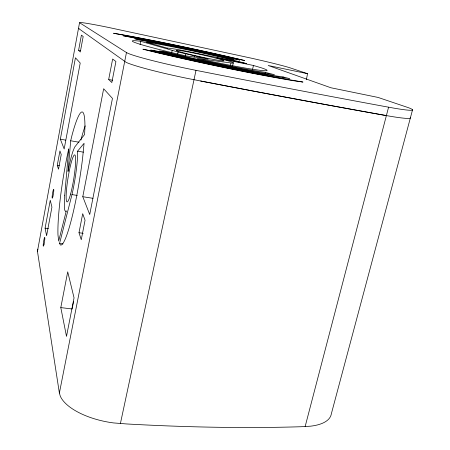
<?xml version="1.0" encoding="UTF-8"?>
<svg xmlns="http://www.w3.org/2000/svg" width="450" height="450" viewBox="0 0 450 450"><rect width="100%" height="100%" fill="white"/><g stroke="black" fill="none" stroke-linecap="round" stroke-linejoin="round"><path stroke-width="0.67" d="M412.549 109.783L331.341 413.82A60.863 23.991 16 0 1 310.438 426.189L300.932 426.735A719.303 166.444 8.7 0 1 126.653 423.956L113.563 422.927A51.936 22.961 11.1 0 1 60.317 396.202L59.383 393.058L37.451 251.314L37.541 250.003A34.768 10.164 10.2 0 1 37.958 249.148M70.678 140.771L68.062 171.428L68.124 171.062A33.474 4.072 -80.8 0 1 73.108 150.851L74.655 147.122L84.594 134.511L84.926 127.603A67.399 8.218 -80.8 0 0 72.017 135.259L70.678 140.771L78.975 142.211M37.451 251.314L79.566 22.579A36.692 1.406 12.1 0 1 108.371 27.411L250.909 58.078A46.547 1.794 12.5 0 1 289.434 67.624L307.536 73.682L306.377 79.718M60.356 139.196L75.442 57.797L80.212 63.034L64.17 148.978L60.356 139.196L65.734 140.13M45.09 228.167L50.259 200.289L51.93 207.118L46.592 235.761L45.09 228.167L48.437 228.651M78.587 50.338L81.411 35.145L83.183 36.501L80.297 51.992L78.587 50.338L80.522 50.726M57.262 165.33L59.934 150.936L61.239 154.53L58.506 169.194L57.262 165.33L59.304 165.667M60.801 307.592L67.708 271.834L74.053 297.855L66.499 336.403L60.801 307.592L72.101 308.981L73.581 301.444M82.783 196.712L103.652 88.746L112.455 98.404L89.724 214.515L82.783 196.712L93.004 198.321M108.675 79.481L112.646 59.023L115.926 61.532L111.831 82.536L108.675 79.481L112.708 80.263M78.998 232.729L82.693 213.705L85.056 220.23L81.259 239.726L78.998 232.729L83.16 233.336M59.383 393.058L126.456 52.543L79.689 22.787M140.091 44.646L140.631 41.282A69.036 3.189 12.3 0 0 170.021 52.178L185.766 55.867L208.024 58.905L178.099 52.048L140.754 41.304M171.63 52.982L172.159 50.428M177.694 53.977L178.099 52.048M185.259 55.873L185.664 53.938M194.04 57.251L194.316 55.952M120.397 423.574L196.009 70.346L202.629 71.657A763.661 23.13 11.9 0 0 384.289 106.403L393.958 108.146A65.509 3.448 12.8 0 0 408.482 107.707L378.146 97.453L330.896 87.761L268.178 65.498L307.536 73.682M230.411 65.498L230.974 62.972A34.284 1.581 12.3 0 0 220.731 58.849L216.917 57.909L253.457 65.481L261.248 67.793A69.036 3.189 12.3 0 1 207.023 60.57L197.336 58.438L230.974 62.972M232.543 66.184L233.241 63.056M252.562 69.407L253.457 65.481M265.072 73.693L265.371 72.377L274.421 74.706L267.21 73.642A93.246 4.32 12.3 0 1 171.186 53.921L159.429 51.069L164.576 51.643L174.864 54.135A82.395 3.814 12.3 0 0 258.952 71.421L265.371 72.377M282.763 78.272L283.078 76.939L289.738 78.654L281.227 77.422A111.33 5.169 12.3 0 1 164.863 53.55L150.621 50.091L154.468 50.518L167.625 53.713A103.511 4.804 12.3 0 0 275.124 75.78L283.078 76.939M80.972 140.012L81.731 136.963A67.191 8.966 -80.8 0 1 85.168 125.888M59.557 243.444L71.977 194.602A33.474 4.072 -80.8 0 0 77.659 153.765L77.597 151.166L84.071 143.303L82.631 157.911A67.399 8.218 -80.8 0 1 60.407 244.986L59.557 243.444L62.972 243.928M305.134 426.583L388.581 107.19M71.977 194.602L77.276 195.435M77.597 151.166L83.475 152.173M79.031 28.316A36.647 1.643 12.1 0 0 78.486 28.423L126.203 62.381A56.222 3.915 12.2 0 0 186.722 78.266L200.616 81A762.474 27.034 11.8 0 0 382.095 114.834L391.764 116.516A65.385 4.027 12.9 0 0 410.423 117.754M386.37 115.588L382.078 114.829A762.441 27.034 11.8 0 1 200.604 80.994M196.009 70.346L188.719 68.873A56.34 3.353 12.2 0 1 127.991 53.314L126.456 52.543M64.727 195.227L64.322 206.994L64.772 210.296L65.644 211.477L66.296 210.915L58.663 241.088L57.977 234.906A67.399 8.218 -80.8 0 1 68.709 148.882L64.727 195.227M167.22 48.122L146.604 42.182L150.508 42.773A69.036 3.189 12.3 0 1 240.384 61.982L246.454 63.591L196.982 53.331A34.284 1.581 12.3 0 0 167.22 48.122M144.759 49.438L142.898 49.236L159.311 53.229A126.703 5.901 12.3 0 0 293.4 80.702L302.974 82.063L290.469 79.914A123.03 5.726 12.3 0 1 160.656 53.308L144.759 49.438M234 59.349L230.417 58.956L221.529 56.841A82.395 3.814 12.3 0 0 148.719 41.709L141.975 40.584L134.82 38.745L142.459 40.022A93.246 4.32 12.3 0 1 224.049 56.987L234 59.349M239.794 59.996L226.373 57.122A103.511 4.804 12.3 0 0 136.642 38.458L123.171 35.741L132.289 37.282A111.33 5.169 12.3 0 1 228.111 57.218L239.794 59.996M244.536 60.519L230.648 57.369A123.03 5.726 12.3 0 0 125.888 35.556L113.535 33.261L123.907 35.021A126.703 5.901 12.3 0 1 231.429 57.414L244.536 60.519M185.383 53.291A24.39 1.125 12.3 0 0 223.639 60.885A24.39 1.125 12.3 0 0 191.098 52.56A24.39 1.125 12.3 0 0 185.383 53.291M52.813 196.83A4.483 0.467 -80.9 0 0 53.758 189.456A4.483 0.467 -80.9 0 0 52.312 194.968A4.483 0.467 -80.9 0 0 52.813 196.83M44.061 244.131A4.444 0.456 -81.2 0 0 44.713 237.414A4.444 0.456 -81.2 0 0 43.301 243.855A4.444 0.456 -81.2 0 0 44.061 244.131M70.571 194.102A23.816 2.897 -80.8 0 0 75.178 155.407A23.816 2.897 -80.8 0 0 66.932 185.743A23.816 2.897 -80.8 0 0 70.571 194.102"/></g></svg>
